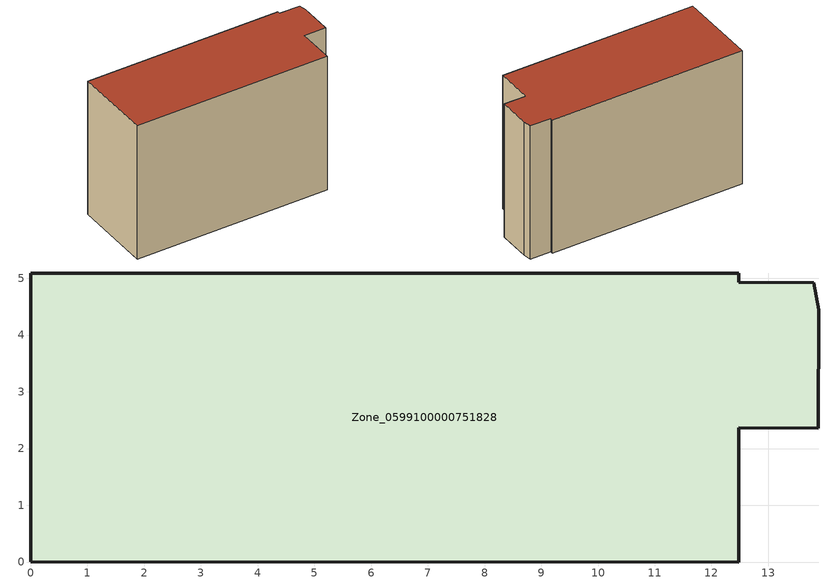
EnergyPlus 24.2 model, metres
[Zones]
Zone_0599100000751828
 floor ground (C_G): 13.8,4.92 13.89,4.45 13.88,2.36 12.48,2.36 12.48,0 0,0 0,5.09 12.48,5.09 12.48,4.93 z0
 wall outside (C_F): 0,0 12.48,0 12.48,2.36 13.88,2.36 13.89,4.45 13.8,4.92 12.48,4.93 12.48,5.09 0,5.09 0,0 z0:9.02
 roof outside (C_R): 13.89,4.45 13.8,4.92 12.48,4.93 12.48,5.09 0,5.09 0,0 12.48,0 12.48,2.36 13.88,2.36 z9.02
[BUILDING]
Pand.0599100000751828: North Axis=0; Terrain=City; Loads Convergence Tolerance Value=0.04; Temperature Convergence Tolerance Value=0.4; Solar Distribution=FullExterior; Maximum Number of Warmup Days=25; Minimum Number of Warmup Days=1
[Site:Location]
Rotterdam.The.Hague.AP_ZH_NLD Design_Conditions: Latitude=51.96; Longitude=4.45; Time Zone=1; Elevation=-4.5
[SITE:GROUNDTEMPERATURE:BUILDINGSURFACE]
18, 18, 18, 18, 18, 18, 18, 18, 18, 18, 18, 18
[MATERIAL] Thermal Absorptance=0.9; Solar Absorptance=0.7; Visible Absorptance=0.7
Name | Roughness | Thickness | Conductivity | Density | Specific Heat
G.TI.2006-2014 | MediumSmooth | 0.15 | 0.06 | 540 | 1210
F.TI.2006-2014 | Rough | 0.3 | 0.12 | 1920 | 840
R.TI.2006-2014 | MediumRough | 0.2 | 0.08 | 1500 | 1000
[CONSTRUCTION]
C_G: G.TI.2006-2014
C_F: F.TI.2006-2014
C_R: R.TI.2006-2014
[ZONE]
Zone_0599100000751828: Type=1; Multiplier=1; Ceiling Height=Autocalculate; Volume=Autocalculate; Floor Area=autocalculate; Part of Total Floor Area=Yes
[ZONEINFILTRATION:DESIGNFLOWRATE]
Infil_Zone_0599100000751828: Zone or ZoneList or Space or SpaceList=Zone_0599100000751828; Schedule=AlwaysOn; Design Flow Rate Calculation Method=Flow/Area; Flow Rate per Floor Area=0.0015; Constant Term Coefficient=1; Temperature Term Coefficient=0; Velocity Term Coefficient=0; Velocity Squared Term Coefficient=0
[HVACTEMPLATE:ZONE:IDEALLOADSAIRSYSTEM]
Zone_0599100000751828: Maximum Heating Supply Air Temperature=50; Minimum Cooling Supply Air Temperature=13; Maximum Heating Supply Air Humidity Ratio=0.0156; Minimum Cooling Supply Air Humidity Ratio=0.0077; Heating Limit=NoLimit; Cooling Limit=NoLimit; Dehumidification Control Type=ConstantSensibleHeatRatio; Cooling Sensible Heat Ratio=0.7; Dehumidification Setpoint=60; Humidification Control Type=None; Humidification Setpoint=30; Outdoor Air Method=None; Outdoor Air Flow Rate per Person=0.00944; Outdoor Air Flow Rate per Zone Floor Area=0; Outdoor Air Flow Rate per Zone=0; Demand Controlled Ventilation Type=None; Outdoor Air Economizer Type=NoEconomizer; Heat Recovery Type=None; Sensible Heat Recovery Effectiveness=0.7; Latent Heat Recovery Effectiveness=0.65
[ZONECONTROL:THERMOSTAT]
ThermostatControl_Zone_0599100000751828: Zone or ZoneList=Zone_0599100000751828; Control Type Schedule=DualSetpointControlType; Control 1=Thermostat_Zone_0599100000751828; Temperature Difference Between Cutout And Setpoint=0
[THERMOSTATSETPOINT:DUALSETPOINT]
Thermostat_Zone_0599100000751828: Heating Setpoint Temperature Schedule=HeatingSetpoint_Zone_0599100000751828; Cooling Setpoint Temperature Schedule=CoolingSetpoint_Zone_0599100000751828
[SCHEDULE:COMPACT]
HeatingSetpoint_Zone_0599100000751828: Through: 12/31, For: AllDays, Until: 24:00, 21
CoolingSetpoint_Zone_0599100000751828: Through: 12/31, For: AllDays, Until: 24:00, 24
DualSetpointControlType: Through: 12/31, For: AllDays, Until: 24:00, 4
AlwaysOn: Through: 12/31, For: AllDays, Until: 24:00, 1
